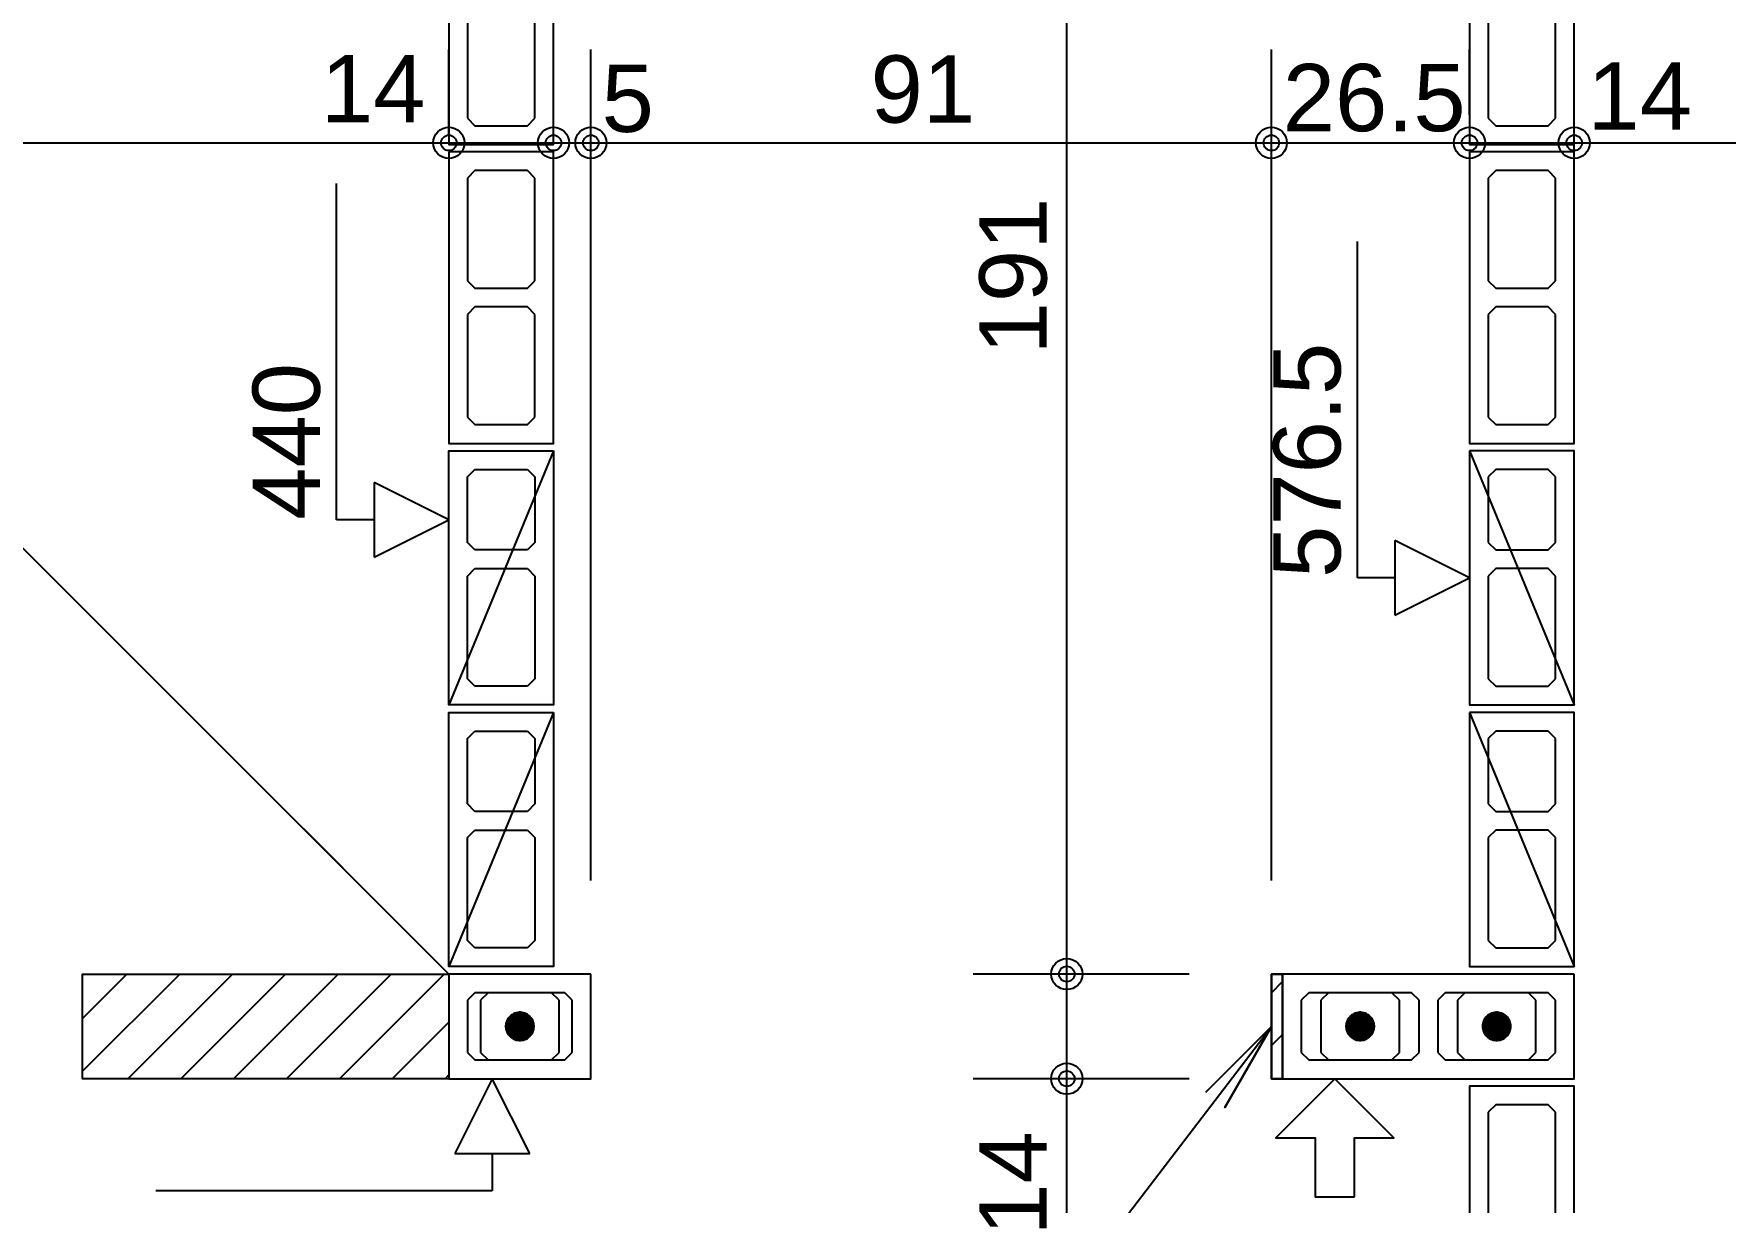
# Model space of a CAD drawing. Extents: x 0 to 119, y 0 to 84.
# Drawn here: x 31.32 to 35.844, y 55.99 to 59.116 of the extents above; entities that cross this region are included whole.
import ezdxf

# ---------------------------------------------------------------- set-up
doc = ezdxf.new("R2010")
doc.units = 0
doc.header["$MEASUREMENT"] = 0
doc.linetypes.add('ESTILO_TQS_0003', pattern=[1.5, 0.5, -0.4, 0.1, -0.5])
doc.linetypes.add('ESTILO_TQS_0005', pattern=[0.4, 0.3, -0.1])
for name, color, linetype in [('18', 6, 'CONTINUOUS'), ('20', 1, 'CONTINUOUS'), ('27', 250, 'CONTINUOUS'), ('29', 9, 'CONTINUOUS'), ('3', 7, 'CONTINUOUS'), ('35', 255, 'CONTINUOUS'), ('45', 7, 'CONTINUOUS')]:
    doc.layers.add(name, color=color, linetype=linetype)
doc.styles.add('TQS_ARIAL', font='arial.ttf')

msp = doc.modelspace()

# ---------------------------------------------------------------- linework, layer by layer
at = {"layer": '18', "color": 6, "linetype": 'Continuous'}
for p, q in [((32.13025, 57.815992), (32.13025, 58.715992)), ((34.860294, 57.66055), (34.860294, 58.56055)), ((32.43025, 57.815992), (32.23025, 57.915992)), ((32.23025, 57.915992), (32.23025, 57.715992)), ((32.23025, 57.815992), (32.13025, 57.815992)), ((32.23025, 57.715992), (32.43025, 57.815992)), ((35.160294, 57.66055), (34.960294, 57.76055)), ((34.960294, 57.76055), (34.960294, 57.56055)), ((34.960294, 57.66055), (34.860294, 57.66055)), ((34.960294, 57.56055), (35.160294, 57.66055))]:
    msp.add_line(p, q, dxfattribs=at)
at = {"layer": '20', "color": 1, "linetype": 'Continuous'}
for p, q in [((32.546539, 56.32055), (32.446539, 56.12055)), ((32.646539, 56.12055), (32.546539, 56.32055)), ((32.446539, 56.12055), (32.646539, 56.12055)), ((32.546539, 56.12055), (32.546539, 56.02055)), ((32.546539, 56.02055), (31.646539, 56.02055))]:
    msp.add_line(p, q, dxfattribs=at)
at = {"layer": '27', "color": 250, "linetype": 'ESTILO_TQS_0005'}
for points in [[(32.50025, 59.18555), (32.48025, 59.16555), (32.48025, 58.89055), (32.50025, 58.87055), (32.64025, 58.87055), (32.66025, 58.89055), (32.66025, 59.16555), (32.64025, 59.18555), (32.50025, 59.18555)], [(35.230294, 59.18555), (35.210294, 59.16555), (35.210294, 58.89055), (35.230294, 58.87055), (35.370294, 58.87055), (35.390294, 58.89055), (35.390294, 59.16555), (35.370294, 59.18555), (35.230294, 59.18555)], [(32.50025, 58.75055), (32.48025, 58.73055), (32.48025, 58.45555), (32.50025, 58.43555), (32.64025, 58.43555), (32.66025, 58.45555), (32.66025, 58.73055), (32.64025, 58.75055), (32.50025, 58.75055)], [(35.230294, 58.75055), (35.210294, 58.73055), (35.210294, 58.45555), (35.230294, 58.43555), (35.370294, 58.43555), (35.390294, 58.45555), (35.390294, 58.73055), (35.370294, 58.75055), (35.230294, 58.75055)], [(32.50025, 58.38555), (32.48025, 58.36555), (32.48025, 58.09055), (32.50025, 58.07055), (32.64025, 58.07055), (32.66025, 58.09055), (32.66025, 58.36555), (32.64025, 58.38555), (32.50025, 58.38555)], [(35.230294, 58.38555), (35.210294, 58.36555), (35.210294, 58.09055), (35.230294, 58.07055), (35.370294, 58.07055), (35.390294, 58.09055), (35.390294, 58.36555), (35.370294, 58.38555), (35.230294, 58.38555)], [(32.64025, 57.95055), (32.66025, 57.93055), (32.66025, 57.75555), (32.64025, 57.73555), (32.50025, 57.73555), (32.48025, 57.75555), (32.48025, 57.93055), (32.50025, 57.95055), (32.64025, 57.95055)], [(35.230294, 57.95055), (35.210294, 57.93055), (35.210294, 57.75555), (35.230294, 57.73555), (35.370294, 57.73555), (35.390294, 57.75555), (35.390294, 57.93055), (35.370294, 57.95055), (35.230294, 57.95055)], [(32.64025, 57.68555), (32.66025, 57.66555), (32.66025, 57.39055), (32.64025, 57.37055), (32.50025, 57.37055), (32.48025, 57.39055), (32.48025, 57.66555), (32.50025, 57.68555), (32.64025, 57.68555)], [(35.230294, 57.68555), (35.210294, 57.66555), (35.210294, 57.39055), (35.230294, 57.37055), (35.370294, 57.37055), (35.390294, 57.39055), (35.390294, 57.66555), (35.370294, 57.68555), (35.230294, 57.68555)], [(32.64025, 57.25055), (32.66025, 57.23055), (32.66025, 57.05555), (32.64025, 57.03555), (32.50025, 57.03555), (32.48025, 57.05555), (32.48025, 57.23055), (32.50025, 57.25055), (32.64025, 57.25055)], [(35.230294, 57.25055), (35.210294, 57.23055), (35.210294, 57.05555), (35.230294, 57.03555), (35.370294, 57.03555), (35.390294, 57.05555), (35.390294, 57.23055), (35.370294, 57.25055), (35.230294, 57.25055)], [(32.64025, 56.98555), (32.66025, 56.96555), (32.66025, 56.69055), (32.64025, 56.67055), (32.50025, 56.67055), (32.48025, 56.69055), (32.48025, 56.96555), (32.50025, 56.98555), (32.64025, 56.98555)], [(35.230294, 56.98555), (35.210294, 56.96555), (35.210294, 56.69055), (35.230294, 56.67055), (35.370294, 56.67055), (35.390294, 56.69055), (35.390294, 56.96555), (35.370294, 56.98555), (35.230294, 56.98555)], [(32.76025, 56.53055), (32.74025, 56.55055), (32.50025, 56.55055), (32.48025, 56.53055), (32.48025, 56.39055), (32.50025, 56.37055), (32.74025, 56.37055), (32.76025, 56.39055), (32.76025, 56.53055)], [(35.025294, 56.53055), (35.005294, 56.55055), (34.730294, 56.55055), (34.710294, 56.53055), (34.710294, 56.39055), (34.730294, 56.37055), (35.005294, 56.37055), (35.025294, 56.39055), (35.025294, 56.53055)], [(35.390294, 56.53055), (35.370294, 56.55055), (35.095294, 56.55055), (35.075294, 56.53055), (35.075294, 56.39055), (35.095294, 56.37055), (35.370294, 56.37055), (35.390294, 56.39055), (35.390294, 56.53055)], [(35.370294, 55.93555), (35.390294, 55.95555), (35.390294, 56.23055), (35.370294, 56.25055), (35.230294, 56.25055), (35.210294, 56.23055), (35.210294, 55.95555), (35.230294, 55.93555), (35.370294, 55.93555)]]:
    msp.add_lwpolyline(points, dxfattribs=at)
at = {"layer": '29', "color": 9, "linetype": 'Continuous'}
for p, q in [((32.43025, 56.60055), (28.61025, 60.42055)), ((31.450292, 56.340451), (31.710391, 56.60055)), ((31.450292, 56.481872), (31.56897, 56.60055)), ((31.571813, 56.32055), (31.851813, 56.60055)), ((31.713234, 56.32055), (31.993234, 56.60055)), ((31.854655, 56.32055), (32.134655, 56.60055)), ((31.996077, 56.32055), (32.276077, 56.60055)), ((32.137498, 56.32055), (32.417498, 56.60055)), ((34.630294, 56.550605), (34.660294, 56.580605)), ((32.278919, 56.32055), (32.43025, 56.471881)), ((34.630294, 56.409183), (34.660294, 56.439183)), ((32.420341, 56.32055), (32.43025, 56.330459))]:
    msp.add_line(p, q, dxfattribs=at)
for points in [[(32.43025, 56.32055), (31.450292, 56.32055), (31.450292, 56.60055), (32.43025, 56.60055), (32.43025, 56.32055)], [(34.630294, 56.60055), (34.660294, 56.60055), (34.660294, 56.32055), (34.630294, 56.32055), (34.630294, 56.60055)]]:
    msp.add_lwpolyline(points, dxfattribs=at)
at = {"layer": '3', "color": 7, "linetype": 'Continuous'}
for p, q in [((32.71025, 58.00055), (32.43025, 57.32055)), ((35.160294, 58.00055), (35.440294, 57.32055)), ((32.71025, 57.30055), (32.43025, 56.62055)), ((35.160294, 57.30055), (35.440294, 56.62055)), ((32.53525, 56.55055), (32.51525, 56.53055)), ((32.70525, 56.55055), (32.53525, 56.55055)), ((32.72525, 56.53055), (32.70525, 56.55055)), ((34.782794, 56.55055), (34.762794, 56.53055)), ((34.952794, 56.55055), (34.782794, 56.55055)), ((34.972794, 56.53055), (34.952794, 56.55055)), ((35.147794, 56.55055), (35.127794, 56.53055)), ((35.317794, 56.55055), (35.147794, 56.55055)), ((35.337794, 56.53055), (35.317794, 56.55055)), ((32.51525, 56.53055), (32.51525, 56.39055)), ((32.72525, 56.39055), (32.72525, 56.53055)), ((34.762794, 56.53055), (34.762794, 56.39055)), ((34.972794, 56.39055), (34.972794, 56.53055)), ((35.127794, 56.53055), (35.127794, 56.39055)), ((35.337794, 56.39055), (35.337794, 56.53055)), ((32.51525, 56.39055), (32.53525, 56.37055)), ((32.53525, 56.37055), (32.70525, 56.37055)), ((32.70525, 56.37055), (32.72525, 56.39055)), ((34.762794, 56.39055), (34.782794, 56.37055)), ((34.782794, 56.37055), (34.952794, 56.37055)), ((34.952794, 56.37055), (34.972794, 56.39055)), ((35.127794, 56.39055), (35.147794, 56.37055)), ((35.147794, 56.37055), (35.317794, 56.37055)), ((35.317794, 56.37055), (35.337794, 56.39055))]:
    msp.add_line(p, q, dxfattribs=at)
for points in [[(32.43025, 59.60055), (32.43025, 58.82055), (32.71025, 58.82055), (32.71025, 59.60055), (32.43025, 59.60055)], [(35.160294, 59.60055), (35.160294, 58.82055), (35.440294, 58.82055), (35.440294, 59.60055), (35.160294, 59.60055)], [(32.43025, 58.80055), (32.43025, 58.02055), (32.71025, 58.02055), (32.71025, 58.80055), (32.43025, 58.80055)], [(35.160294, 58.80055), (35.160294, 58.02055), (35.440294, 58.02055), (35.440294, 58.80055), (35.160294, 58.80055)], [(32.71025, 58.00055), (32.71025, 57.32055), (32.43025, 57.32055), (32.43025, 58.00055), (32.71025, 58.00055)], [(35.160294, 58.00055), (35.160294, 57.32055), (35.440294, 57.32055), (35.440294, 58.00055), (35.160294, 58.00055)], [(32.71025, 57.30055), (32.71025, 56.62055), (32.43025, 56.62055), (32.43025, 57.30055), (32.71025, 57.30055)], [(35.160294, 57.30055), (35.160294, 56.62055), (35.440294, 56.62055), (35.440294, 57.30055), (35.160294, 57.30055)], [(32.81025, 56.60055), (32.43025, 56.60055), (32.43025, 56.32055), (32.81025, 56.32055), (32.81025, 56.60055)], [(34.660294, 56.60055), (34.630294, 56.60055), (34.630294, 56.32055), (34.660294, 56.32055), (34.660294, 56.60055)], [(35.440294, 56.60055), (34.660294, 56.60055), (34.660294, 56.32055), (35.440294, 56.32055), (35.440294, 56.60055)], [(32.62085, 56.46055), (32.620847, 56.460489), (32.620838, 56.460429), (32.620822, 56.46037), (32.620801, 56.460313), (32.620775, 56.460259), (32.620742, 56.460207), (32.620705, 56.460159), (32.620663, 56.460115), (32.620617, 56.460076), (32.620567, 56.460041), (32.620514, 56.460011), (32.620458, 56.459987), (32.6204, 56.459969), (32.620341, 56.459957), (32.62028, 56.459951), (32.62022, 56.459951), (32.620159, 56.459957), (32.6201, 56.459969), (32.620042, 56.459987), (32.619986, 56.460011), (32.619933, 56.460041), (32.619883, 56.460076), (32.619837, 56.460115), (32.619795, 56.460159), (32.619758, 56.460207), (32.619725, 56.460259), (32.619699, 56.460313), (32.619678, 56.46037), (32.619662, 56.460429), (32.619653, 56.460489), (32.61965, 56.46055), (32.65805, 56.46055), (32.657856, 56.464374), (32.657276, 56.468159), (32.656316, 56.471866), (32.654987, 56.475457), (32.6533, 56.478894), (32.651275, 56.482144), (32.648931, 56.485172), (32.646293, 56.487947), (32.643388, 56.490441), (32.640245, 56.492629), (32.636897, 56.494487), (32.633378, 56.495997), (32.629725, 56.497143), (32.625974, 56.497914), (32.622165, 56.498301), (32.618335, 56.498301), (32.614526, 56.497914), (32.610775, 56.497143), (32.607122, 56.495997), (32.603603, 56.494487), (32.600255, 56.492629), (32.597112, 56.490441), (32.594207, 56.487947), (32.591569, 56.485172), (32.589225, 56.482144), (32.5872, 56.478894), (32.585513, 56.475457), (32.584184, 56.471866), (32.583224, 56.468159), (32.582644, 56.464374), (32.58245, 56.46055), (32.62085, 56.46055)], [(32.61965, 56.46055), (32.619653, 56.460611), (32.619662, 56.460671), (32.619678, 56.46073), (32.619699, 56.460787), (32.619725, 56.460841), (32.619758, 56.460893), (32.619795, 56.460941), (32.619837, 56.460985), (32.619883, 56.461024), (32.619933, 56.461059), (32.619986, 56.461089), (32.620042, 56.461113), (32.6201, 56.461131), (32.620159, 56.461143), (32.62022, 56.461149), (32.62028, 56.461149), (32.620341, 56.461143), (32.6204, 56.461131), (32.620458, 56.461113), (32.620514, 56.461089), (32.620567, 56.461059), (32.620617, 56.461024), (32.620663, 56.460985), (32.620705, 56.460941), (32.620742, 56.460893), (32.620775, 56.460841), (32.620801, 56.460787), (32.620822, 56.46073), (32.620838, 56.460671), (32.620847, 56.460611), (32.62085, 56.46055), (32.58245, 56.46055), (32.582644, 56.456726), (32.583224, 56.452941), (32.584184, 56.449234), (32.585513, 56.445643), (32.5872, 56.442206), (32.589225, 56.438956), (32.591569, 56.435928), (32.594207, 56.433153), (32.597112, 56.430659), (32.600255, 56.428471), (32.603603, 56.426613), (32.607122, 56.425103), (32.610775, 56.423957), (32.614526, 56.423186), (32.618335, 56.422799), (32.622165, 56.422799), (32.625974, 56.423186), (32.629725, 56.423957), (32.633378, 56.425103), (32.636897, 56.426613), (32.640245, 56.428471), (32.643388, 56.430659), (32.646293, 56.433153), (32.648931, 56.435928), (32.651275, 56.438956), (32.6533, 56.442206), (32.654987, 56.445643), (32.656316, 56.449234), (32.657276, 56.452941), (32.657856, 56.456726), (32.65805, 56.46055), (32.61965, 56.46055)], [(34.868394, 56.46055), (34.868391, 56.460489), (34.868382, 56.460429), (34.868367, 56.46037), (34.868346, 56.460313), (34.868319, 56.460259), (34.868287, 56.460207), (34.86825, 56.460159), (34.868208, 56.460115), (34.868162, 56.460076), (34.868112, 56.460041), (34.868059, 56.460011), (34.868003, 56.459987), (34.867945, 56.459969), (34.867885, 56.459957), (34.867825, 56.459951), (34.867764, 56.459951), (34.867703, 56.459957), (34.867644, 56.459969), (34.867586, 56.459987), (34.86753, 56.460011), (34.867477, 56.460041), (34.867427, 56.460076), (34.867381, 56.460115), (34.867339, 56.460159), (34.867302, 56.460207), (34.86727, 56.460259), (34.867243, 56.460313), (34.867222, 56.46037), (34.867207, 56.460429), (34.867197, 56.460489), (34.867194, 56.46055), (34.905594, 56.46055), (34.9054, 56.464374), (34.904821, 56.468159), (34.903861, 56.471866), (34.902531, 56.475457), (34.900845, 56.478894), (34.898819, 56.482144), (34.896475, 56.485172), (34.893837, 56.487947), (34.890932, 56.490441), (34.887789, 56.492629), (34.884441, 56.494487), (34.880922, 56.495997), (34.877269, 56.497143), (34.873518, 56.497914), (34.869709, 56.498301), (34.86588, 56.498301), (34.86207, 56.497914), (34.85832, 56.497143), (34.854666, 56.495997), (34.851147, 56.494487), (34.847799, 56.492629), (34.844657, 56.490441), (34.841751, 56.487947), (34.839113, 56.485172), (34.836769, 56.482144), (34.834744, 56.478894), (34.833058, 56.475457), (34.831728, 56.471866), (34.830768, 56.468159), (34.830188, 56.464374), (34.829994, 56.46055), (34.868394, 56.46055)], [(34.867194, 56.46055), (34.867197, 56.460611), (34.867207, 56.460671), (34.867222, 56.46073), (34.867243, 56.460787), (34.86727, 56.460841), (34.867302, 56.460893), (34.867339, 56.460941), (34.867381, 56.460985), (34.867427, 56.461024), (34.867477, 56.461059), (34.86753, 56.461089), (34.867586, 56.461113), (34.867644, 56.461131), (34.867703, 56.461143), (34.867764, 56.461149), (34.867825, 56.461149), (34.867885, 56.461143), (34.867945, 56.461131), (34.868003, 56.461113), (34.868059, 56.461089), (34.868112, 56.461059), (34.868162, 56.461024), (34.868208, 56.460985), (34.86825, 56.460941), (34.868287, 56.460893), (34.868319, 56.460841), (34.868346, 56.460787), (34.868367, 56.46073), (34.868382, 56.460671), (34.868391, 56.460611), (34.868394, 56.46055), (34.829994, 56.46055), (34.830188, 56.456726), (34.830768, 56.452941), (34.831728, 56.449234), (34.833058, 56.445643), (34.834744, 56.442206), (34.836769, 56.438956), (34.839113, 56.435928), (34.841751, 56.433153), (34.844657, 56.430659), (34.847799, 56.428471), (34.851147, 56.426613), (34.854666, 56.425103), (34.85832, 56.423957), (34.86207, 56.423186), (34.86588, 56.422799), (34.869709, 56.422799), (34.873518, 56.423186), (34.877269, 56.423957), (34.880922, 56.425103), (34.884441, 56.426613), (34.887789, 56.428471), (34.890932, 56.430659), (34.893837, 56.433153), (34.896475, 56.435928), (34.898819, 56.438956), (34.900845, 56.442206), (34.902531, 56.445643), (34.903861, 56.449234), (34.904821, 56.452941), (34.9054, 56.456726), (34.905594, 56.46055), (34.867194, 56.46055)], [(35.233394, 56.46055), (35.233391, 56.460489), (35.233382, 56.460429), (35.233367, 56.46037), (35.233346, 56.460313), (35.233319, 56.460259), (35.233287, 56.460207), (35.23325, 56.460159), (35.233208, 56.460115), (35.233162, 56.460076), (35.233112, 56.460041), (35.233059, 56.460011), (35.233003, 56.459987), (35.232945, 56.459969), (35.232885, 56.459957), (35.232825, 56.459951), (35.232764, 56.459951), (35.232703, 56.459957), (35.232644, 56.459969), (35.232586, 56.459987), (35.23253, 56.460011), (35.232477, 56.460041), (35.232427, 56.460076), (35.232381, 56.460115), (35.232339, 56.460159), (35.232302, 56.460207), (35.23227, 56.460259), (35.232243, 56.460313), (35.232222, 56.46037), (35.232207, 56.460429), (35.232197, 56.460489), (35.232194, 56.46055), (35.270594, 56.46055), (35.2704, 56.464374), (35.269821, 56.468159), (35.268861, 56.471866), (35.267531, 56.475457), (35.265845, 56.478894), (35.263819, 56.482144), (35.261475, 56.485172), (35.258837, 56.487947), (35.255932, 56.490441), (35.252789, 56.492629), (35.249441, 56.494487), (35.245922, 56.495997), (35.242269, 56.497143), (35.238518, 56.497914), (35.234709, 56.498301), (35.23088, 56.498301), (35.22707, 56.497914), (35.22332, 56.497143), (35.219666, 56.495997), (35.216147, 56.494487), (35.212799, 56.492629), (35.209657, 56.490441), (35.206751, 56.487947), (35.204113, 56.485172), (35.201769, 56.482144), (35.199744, 56.478894), (35.198058, 56.475457), (35.196728, 56.471866), (35.195768, 56.468159), (35.195188, 56.464374), (35.194994, 56.46055), (35.233394, 56.46055)], [(35.232194, 56.46055), (35.232197, 56.460611), (35.232207, 56.460671), (35.232222, 56.46073), (35.232243, 56.460787), (35.23227, 56.460841), (35.232302, 56.460893), (35.232339, 56.460941), (35.232381, 56.460985), (35.232427, 56.461024), (35.232477, 56.461059), (35.23253, 56.461089), (35.232586, 56.461113), (35.232644, 56.461131), (35.232703, 56.461143), (35.232764, 56.461149), (35.232825, 56.461149), (35.232885, 56.461143), (35.232945, 56.461131), (35.233003, 56.461113), (35.233059, 56.461089), (35.233112, 56.461059), (35.233162, 56.461024), (35.233208, 56.460985), (35.23325, 56.460941), (35.233287, 56.460893), (35.233319, 56.460841), (35.233346, 56.460787), (35.233367, 56.46073), (35.233382, 56.460671), (35.233391, 56.460611), (35.233394, 56.46055), (35.194994, 56.46055), (35.195188, 56.456726), (35.195768, 56.452941), (35.196728, 56.449234), (35.198058, 56.445643), (35.199744, 56.442206), (35.201769, 56.438956), (35.204113, 56.435928), (35.206751, 56.433153), (35.209657, 56.430659), (35.212799, 56.428471), (35.216147, 56.426613), (35.219666, 56.425103), (35.22332, 56.423957), (35.22707, 56.423186), (35.23088, 56.422799), (35.234709, 56.422799), (35.238518, 56.423186), (35.242269, 56.423957), (35.245922, 56.425103), (35.249441, 56.426613), (35.252789, 56.428471), (35.255932, 56.430659), (35.258837, 56.433153), (35.261475, 56.435928), (35.263819, 56.438956), (35.265845, 56.442206), (35.267531, 56.445643), (35.268861, 56.449234), (35.269821, 56.452941), (35.2704, 56.456726), (35.270594, 56.46055), (35.232194, 56.46055)], [(34.852494, 56.004603), (34.852494, 56.162576), (34.957811, 56.162576), (34.799837, 56.32055), (34.641863, 56.162576), (34.747179, 56.162576), (34.747179, 56.004603), (34.852494, 56.004603)], [(35.440294, 55.52055), (35.440294, 56.30055), (35.160294, 56.30055), (35.160294, 55.52055), (35.440294, 55.52055)]]:
    msp.add_lwpolyline(points, dxfattribs=at)
for centre in [(32.62025, 56.46055), (34.867794, 56.46055), (35.232794, 56.46055)]:
    msp.add_circle(centre, 0.0372, dxfattribs=at)
for points in [[(32.62085, 56.46055), (32.582644, 56.464374), (32.58245, 56.46055)], [(32.61965, 56.46055), (32.58245, 56.46055), (32.582644, 56.456726)], [(32.62085, 56.46055), (32.583224, 56.468159), (32.582644, 56.464374)], [(32.61965, 56.46055), (32.582644, 56.456726), (32.583224, 56.452941)], [(32.62085, 56.46055), (32.584184, 56.471866), (32.583224, 56.468159)], [(32.61965, 56.46055), (32.583224, 56.452941), (32.584184, 56.449234)], [(32.62085, 56.46055), (32.585513, 56.475457), (32.584184, 56.471866)], [(32.61965, 56.46055), (32.584184, 56.449234), (32.585513, 56.445643)], [(32.62085, 56.46055), (32.5872, 56.478894), (32.585513, 56.475457)], [(32.61965, 56.46055), (32.585513, 56.445643), (32.5872, 56.442206)], [(32.62085, 56.46055), (32.589225, 56.482144), (32.5872, 56.478894)], [(32.61965, 56.46055), (32.5872, 56.442206), (32.589225, 56.438956)], [(32.62085, 56.46055), (32.591569, 56.485172), (32.589225, 56.482144)], [(32.61965, 56.46055), (32.589225, 56.438956), (32.591569, 56.435928)], [(32.62085, 56.46055), (32.594207, 56.487947), (32.591569, 56.485172)], [(32.61965, 56.46055), (32.591569, 56.435928), (32.594207, 56.433153)], [(32.62085, 56.46055), (32.597112, 56.490441), (32.594207, 56.487947)], [(32.61965, 56.46055), (32.594207, 56.433153), (32.597112, 56.430659)], [(32.62085, 56.46055), (32.600255, 56.492629), (32.597112, 56.490441)], [(32.61965, 56.46055), (32.597112, 56.430659), (32.600255, 56.428471)], [(32.62085, 56.46055), (32.603603, 56.494487), (32.600255, 56.492629)], [(32.61965, 56.46055), (32.600255, 56.428471), (32.603603, 56.426613)], [(32.62085, 56.46055), (32.607122, 56.495997), (32.603603, 56.494487)], [(32.61965, 56.46055), (32.603603, 56.426613), (32.607122, 56.425103)], [(32.62085, 56.46055), (32.610775, 56.497143), (32.607122, 56.495997)], [(32.61965, 56.46055), (32.607122, 56.425103), (32.610775, 56.423957)], [(32.62085, 56.46055), (32.614526, 56.497914), (32.610775, 56.497143)], [(32.61965, 56.46055), (32.610775, 56.423957), (32.614526, 56.423186)], [(32.62085, 56.46055), (32.618335, 56.498301), (32.614526, 56.497914)], [(32.61965, 56.46055), (32.614526, 56.423186), (32.618335, 56.422799)], [(32.62085, 56.46055), (32.622165, 56.498301), (32.618335, 56.498301)], [(32.61965, 56.46055), (32.618335, 56.422799), (32.622165, 56.422799)], [(32.619883, 56.461024), (32.619678, 56.46073), (32.61965, 56.46055)], [(32.619883, 56.461024), (32.61965, 56.46055), (32.61965, 56.46055)], [(32.619883, 56.461024), (32.61965, 56.46055), (32.61965, 56.46055)], [(32.619883, 56.461024), (32.61965, 56.46055), (32.61965, 56.46055)], [(32.619883, 56.461024), (32.61965, 56.46055), (32.61965, 56.46055)], [(32.619883, 56.461024), (32.61965, 56.46055), (32.61965, 56.46055)], [(32.619883, 56.461024), (32.61965, 56.46055), (32.61965, 56.46055)], [(32.619883, 56.461024), (32.61965, 56.46055), (32.61965, 56.46055)], [(32.619883, 56.461024), (32.61965, 56.46055), (32.61965, 56.46055)], [(32.619883, 56.461024), (32.61965, 56.46055), (32.61965, 56.46055)], [(32.619883, 56.461024), (32.61965, 56.46055), (32.61965, 56.46055)], [(32.619883, 56.461024), (32.61965, 56.46055), (32.61965, 56.46055)], [(32.619883, 56.461024), (32.61965, 56.46055), (32.61965, 56.46055)], [(32.619883, 56.461024), (32.61965, 56.46055), (32.61965, 56.46055)], [(32.619883, 56.461024), (32.61965, 56.46055), (32.61965, 56.46055)], [(32.619883, 56.461024), (32.61965, 56.46055), (32.61965, 56.46055)], [(32.619883, 56.461024), (32.61965, 56.46055), (32.61965, 56.46055)], [(32.619883, 56.461024), (32.61965, 56.46055), (32.61965, 56.46055)], [(32.619883, 56.461024), (32.61965, 56.46055), (32.61965, 56.46055)], [(32.619883, 56.461024), (32.61965, 56.46055), (32.61965, 56.46055)], [(32.619883, 56.461024), (32.61965, 56.46055), (32.61965, 56.46055)], [(32.619883, 56.461024), (32.61965, 56.46055), (32.61965, 56.46055)], [(32.619883, 56.461024), (32.61965, 56.46055), (32.61965, 56.46055)], [(32.61965, 56.46055), (32.622165, 56.422799), (32.65805, 56.46055)], [(32.619883, 56.461024), (32.619725, 56.460841), (32.619678, 56.46073)], [(32.619883, 56.461024), (32.619758, 56.460893), (32.619725, 56.460841)], [(32.619883, 56.461024), (32.619795, 56.460941), (32.619758, 56.460893)], [(32.619883, 56.461024), (32.619837, 56.460985), (32.619795, 56.460941)], [(32.619883, 56.461024), (32.619883, 56.461024), (32.619837, 56.460985)], [(32.619883, 56.461024), (32.619837, 56.460985), (32.619837, 56.460985)], [(32.619883, 56.461024), (32.619883, 56.461024), (32.619883, 56.461024)], [(32.62085, 56.46055), (32.620617, 56.460076), (32.620617, 56.460076)], [(32.62085, 56.46055), (32.620617, 56.460076), (32.620617, 56.460076)], [(32.62085, 56.46055), (32.620617, 56.460076), (32.620663, 56.460115)], [(32.62085, 56.46055), (32.620663, 56.460115), (32.620663, 56.460115)], [(32.62085, 56.46055), (32.620663, 56.460115), (32.620705, 56.460159)], [(32.62085, 56.46055), (32.620705, 56.460159), (32.620742, 56.460207)], [(32.62085, 56.46055), (32.620742, 56.460207), (32.620775, 56.460259)], [(32.62085, 56.46055), (32.620775, 56.460259), (32.620822, 56.46037)], [(32.62085, 56.46055), (32.620822, 56.46037), (32.62085, 56.46055)], [(32.65805, 56.46055), (32.622165, 56.498301), (32.62085, 56.46055)], [(32.62085, 56.46055), (32.62085, 56.46055), (32.62085, 56.46055)], [(32.62085, 56.46055), (32.62085, 56.46055), (32.62085, 56.46055)], [(32.62085, 56.46055), (32.62085, 56.46055), (32.62085, 56.46055)], [(32.62085, 56.46055), (32.62085, 56.46055), (32.62085, 56.46055)], [(32.62085, 56.46055), (32.62085, 56.46055), (32.62085, 56.46055)], [(32.62085, 56.46055), (32.62085, 56.46055), (32.62085, 56.46055)], [(32.62085, 56.46055), (32.62085, 56.46055), (32.62085, 56.46055)], [(32.62085, 56.46055), (32.62085, 56.46055), (32.62085, 56.46055)], [(32.62085, 56.46055), (32.62085, 56.46055), (32.62085, 56.46055)], [(32.62085, 56.46055), (32.62085, 56.46055), (32.62085, 56.46055)], [(32.62085, 56.46055), (32.62085, 56.46055), (32.62085, 56.46055)], [(32.62085, 56.46055), (32.62085, 56.46055), (32.62085, 56.46055)], [(32.62085, 56.46055), (32.62085, 56.46055), (32.62085, 56.46055)], [(32.62085, 56.46055), (32.62085, 56.46055), (32.62085, 56.46055)], [(32.62085, 56.46055), (32.62085, 56.46055), (32.62085, 56.46055)], [(32.62085, 56.46055), (32.62085, 56.46055), (32.62085, 56.46055)], [(32.62085, 56.46055), (32.62085, 56.46055), (32.62085, 56.46055)], [(32.62085, 56.46055), (32.62085, 56.46055), (32.62085, 56.46055)], [(32.62085, 56.46055), (32.62085, 56.46055), (32.62085, 56.46055)], [(32.62085, 56.46055), (32.62085, 56.46055), (32.62085, 56.46055)], [(32.62085, 56.46055), (32.62085, 56.46055), (32.62085, 56.46055)], [(32.65805, 56.46055), (32.625974, 56.497914), (32.622165, 56.498301)], [(32.65805, 56.46055), (32.622165, 56.422799), (32.625974, 56.423186)], [(32.65805, 56.46055), (32.629725, 56.497143), (32.625974, 56.497914)], [(32.65805, 56.46055), (32.625974, 56.423186), (32.629725, 56.423957)], [(32.65805, 56.46055), (32.633378, 56.495997), (32.629725, 56.497143)], [(32.65805, 56.46055), (32.629725, 56.423957), (32.633378, 56.425103)], [(32.65805, 56.46055), (32.636897, 56.494487), (32.633378, 56.495997)], [(32.65805, 56.46055), (32.633378, 56.425103), (32.636897, 56.426613)], [(32.65805, 56.46055), (32.640245, 56.492629), (32.636897, 56.494487)], [(32.65805, 56.46055), (32.636897, 56.426613), (32.640245, 56.428471)], [(32.65805, 56.46055), (32.643388, 56.490441), (32.640245, 56.492629)], [(32.65805, 56.46055), (32.640245, 56.428471), (32.643388, 56.430659)], [(32.65805, 56.46055), (32.646293, 56.487947), (32.643388, 56.490441)], [(32.65805, 56.46055), (32.643388, 56.430659), (32.646293, 56.433153)], [(32.65805, 56.46055), (32.648931, 56.485172), (32.646293, 56.487947)], [(32.65805, 56.46055), (32.646293, 56.433153), (32.648931, 56.435928)], [(32.65805, 56.46055), (32.651275, 56.482144), (32.648931, 56.485172)], [(32.65805, 56.46055), (32.648931, 56.435928), (32.651275, 56.438956)], [(32.65805, 56.46055), (32.6533, 56.478894), (32.651275, 56.482144)], [(32.65805, 56.46055), (32.651275, 56.438956), (32.6533, 56.442206)], [(32.65805, 56.46055), (32.654987, 56.475457), (32.6533, 56.478894)], [(32.65805, 56.46055), (32.6533, 56.442206), (32.654987, 56.445643)], [(32.65805, 56.46055), (32.656316, 56.471866), (32.654987, 56.475457)], [(32.65805, 56.46055), (32.654987, 56.445643), (32.656316, 56.449234)], [(32.65805, 56.46055), (32.657276, 56.468159), (32.656316, 56.471866)], [(32.65805, 56.46055), (32.656316, 56.449234), (32.657276, 56.452941)], [(32.65805, 56.46055), (32.657856, 56.464374), (32.657276, 56.468159)], [(32.65805, 56.46055), (32.657276, 56.452941), (32.657856, 56.456726)], [(34.868394, 56.46055), (34.830188, 56.464374), (34.829994, 56.46055)], [(34.867194, 56.46055), (34.829994, 56.46055), (34.830188, 56.456726)], [(34.868394, 56.46055), (34.830768, 56.468159), (34.830188, 56.464374)], [(34.867194, 56.46055), (34.830188, 56.456726), (34.830768, 56.452941)], [(34.868394, 56.46055), (34.831728, 56.471866), (34.830768, 56.468159)], [(34.867194, 56.46055), (34.830768, 56.452941), (34.831728, 56.449234)], [(34.868394, 56.46055), (34.833058, 56.475457), (34.831728, 56.471866)], [(34.867194, 56.46055), (34.831728, 56.449234), (34.833058, 56.445643)], [(34.868394, 56.46055), (34.834744, 56.478894), (34.833058, 56.475457)], [(34.867194, 56.46055), (34.833058, 56.445643), (34.834744, 56.442206)], [(34.868394, 56.46055), (34.836769, 56.482144), (34.834744, 56.478894)], [(34.867194, 56.46055), (34.834744, 56.442206), (34.836769, 56.438956)], [(34.868394, 56.46055), (34.839113, 56.485172), (34.836769, 56.482144)], [(34.867194, 56.46055), (34.836769, 56.438956), (34.839113, 56.435928)], [(34.868394, 56.46055), (34.841751, 56.487947), (34.839113, 56.485172)], [(34.867194, 56.46055), (34.839113, 56.435928), (34.841751, 56.433153)], [(34.868394, 56.46055), (34.844657, 56.490441), (34.841751, 56.487947)], [(34.867194, 56.46055), (34.841751, 56.433153), (34.844657, 56.430659)], [(34.868394, 56.46055), (34.847799, 56.492629), (34.844657, 56.490441)], [(34.867194, 56.46055), (34.844657, 56.430659), (34.847799, 56.428471)], [(34.868394, 56.46055), (34.851147, 56.494487), (34.847799, 56.492629)], [(34.867194, 56.46055), (34.847799, 56.428471), (34.851147, 56.426613)], [(34.868394, 56.46055), (34.854666, 56.495997), (34.851147, 56.494487)], [(34.867194, 56.46055), (34.851147, 56.426613), (34.854666, 56.425103)], [(34.868394, 56.46055), (34.85832, 56.497143), (34.854666, 56.495997)], [(34.867194, 56.46055), (34.854666, 56.425103), (34.85832, 56.423957)], [(34.868394, 56.46055), (34.86207, 56.497914), (34.85832, 56.497143)], [(34.867194, 56.46055), (34.85832, 56.423957), (34.86207, 56.423186)], [(34.868394, 56.46055), (34.86588, 56.498301), (34.86207, 56.497914)], [(34.867194, 56.46055), (34.86207, 56.423186), (34.86588, 56.422799)], [(34.868394, 56.46055), (34.869709, 56.498301), (34.86588, 56.498301)], [(34.867194, 56.46055), (34.86588, 56.422799), (34.869709, 56.422799)], [(34.867427, 56.461024), (34.867222, 56.46073), (34.867194, 56.46055)], [(34.867427, 56.461024), (34.867194, 56.46055), (34.867194, 56.46055)], [(34.867427, 56.461024), (34.867194, 56.46055), (34.867194, 56.46055)], [(34.867427, 56.461024), (34.867194, 56.46055), (34.867194, 56.46055)], [(34.867427, 56.461024), (34.867194, 56.46055), (34.867194, 56.46055)], [(34.867427, 56.461024), (34.867194, 56.46055), (34.867194, 56.46055)], [(34.867427, 56.461024), (34.867194, 56.46055), (34.867194, 56.46055)], [(34.867427, 56.461024), (34.867194, 56.46055), (34.867194, 56.46055)], [(34.867427, 56.461024), (34.867194, 56.46055), (34.867194, 56.46055)], [(34.867427, 56.461024), (34.867194, 56.46055), (34.867194, 56.46055)], [(34.867427, 56.461024), (34.867194, 56.46055), (34.867194, 56.46055)], [(34.867427, 56.461024), (34.867194, 56.46055), (34.867194, 56.46055)], [(34.867427, 56.461024), (34.867194, 56.46055), (34.867194, 56.46055)], [(34.867427, 56.461024), (34.867194, 56.46055), (34.867194, 56.46055)], [(34.867427, 56.461024), (34.867194, 56.46055), (34.867194, 56.46055)], [(34.867427, 56.461024), (34.867194, 56.46055), (34.867194, 56.46055)], [(34.867427, 56.461024), (34.867194, 56.46055), (34.867194, 56.46055)], [(34.867427, 56.461024), (34.867194, 56.46055), (34.867194, 56.46055)], [(34.867427, 56.461024), (34.867194, 56.46055), (34.867194, 56.46055)], [(34.867427, 56.461024), (34.867194, 56.46055), (34.867194, 56.46055)], [(34.867427, 56.461024), (34.867194, 56.46055), (34.867194, 56.46055)], [(34.867427, 56.461024), (34.867194, 56.46055), (34.867194, 56.46055)], [(34.867427, 56.461024), (34.867194, 56.46055), (34.867194, 56.46055)], [(34.867194, 56.46055), (34.869709, 56.422799), (34.905594, 56.46055)], [(34.867427, 56.461024), (34.86727, 56.460841), (34.867222, 56.46073)], [(34.867427, 56.461024), (34.867302, 56.460893), (34.86727, 56.460841)], [(34.867427, 56.461024), (34.867339, 56.460941), (34.867302, 56.460893)], [(34.867427, 56.461024), (34.867381, 56.460985), (34.867339, 56.460941)], [(34.867427, 56.461024), (34.867427, 56.461024), (34.867381, 56.460985)], [(34.867427, 56.461024), (34.867381, 56.460985), (34.867381, 56.460985)], [(34.867427, 56.461024), (34.867427, 56.461024), (34.867427, 56.461024)], [(34.868394, 56.46055), (34.868162, 56.460076), (34.868162, 56.460076)], [(34.868394, 56.46055), (34.868162, 56.460076), (34.868162, 56.460076)], [(34.868394, 56.46055), (34.868162, 56.460076), (34.868208, 56.460115)], [(34.868394, 56.46055), (34.868208, 56.460115), (34.868208, 56.460115)], [(34.868394, 56.46055), (34.868208, 56.460115), (34.86825, 56.460159)], [(34.868394, 56.46055), (34.86825, 56.460159), (34.868287, 56.460207)], [(34.868394, 56.46055), (34.868287, 56.460207), (34.868319, 56.460259)], [(34.868394, 56.46055), (34.868319, 56.460259), (34.868367, 56.46037)], [(34.868394, 56.46055), (34.868367, 56.46037), (34.868394, 56.46055)], [(34.905594, 56.46055), (34.869709, 56.498301), (34.868394, 56.46055)], [(34.868394, 56.46055), (34.868394, 56.46055), (34.868394, 56.46055)], [(34.868394, 56.46055), (34.868394, 56.46055), (34.868394, 56.46055)], [(34.868394, 56.46055), (34.868394, 56.46055), (34.868394, 56.46055)], [(34.868394, 56.46055), (34.868394, 56.46055), (34.868394, 56.46055)], [(34.868394, 56.46055), (34.868394, 56.46055), (34.868394, 56.46055)], [(34.868394, 56.46055), (34.868394, 56.46055), (34.868394, 56.46055)], [(34.868394, 56.46055), (34.868394, 56.46055), (34.868394, 56.46055)], [(34.868394, 56.46055), (34.868394, 56.46055), (34.868394, 56.46055)], [(34.868394, 56.46055), (34.868394, 56.46055), (34.868394, 56.46055)], [(34.868394, 56.46055), (34.868394, 56.46055), (34.868394, 56.46055)], [(34.868394, 56.46055), (34.868394, 56.46055), (34.868394, 56.46055)], [(34.868394, 56.46055), (34.868394, 56.46055), (34.868394, 56.46055)], [(34.868394, 56.46055), (34.868394, 56.46055), (34.868394, 56.46055)], [(34.868394, 56.46055), (34.868394, 56.46055), (34.868394, 56.46055)], [(34.868394, 56.46055), (34.868394, 56.46055), (34.868394, 56.46055)], [(34.868394, 56.46055), (34.868394, 56.46055), (34.868394, 56.46055)], [(34.868394, 56.46055), (34.868394, 56.46055), (34.868394, 56.46055)], [(34.868394, 56.46055), (34.868394, 56.46055), (34.868394, 56.46055)], [(34.868394, 56.46055), (34.868394, 56.46055), (34.868394, 56.46055)], [(34.868394, 56.46055), (34.868394, 56.46055), (34.868394, 56.46055)], [(34.868394, 56.46055), (34.868394, 56.46055), (34.868394, 56.46055)], [(34.905594, 56.46055), (34.873518, 56.497914), (34.869709, 56.498301)], [(34.905594, 56.46055), (34.869709, 56.422799), (34.873518, 56.423186)], [(34.905594, 56.46055), (34.877269, 56.497143), (34.873518, 56.497914)], [(34.905594, 56.46055), (34.873518, 56.423186), (34.877269, 56.423957)], [(34.905594, 56.46055), (34.880922, 56.495997), (34.877269, 56.497143)], [(34.905594, 56.46055), (34.877269, 56.423957), (34.880922, 56.425103)], [(34.905594, 56.46055), (34.884441, 56.494487), (34.880922, 56.495997)], [(34.905594, 56.46055), (34.880922, 56.425103), (34.884441, 56.426613)], [(34.905594, 56.46055), (34.887789, 56.492629), (34.884441, 56.494487)], [(34.905594, 56.46055), (34.884441, 56.426613), (34.887789, 56.428471)], [(34.905594, 56.46055), (34.890932, 56.490441), (34.887789, 56.492629)], [(34.905594, 56.46055), (34.887789, 56.428471), (34.890932, 56.430659)], [(34.905594, 56.46055), (34.893837, 56.487947), (34.890932, 56.490441)], [(34.905594, 56.46055), (34.890932, 56.430659), (34.893837, 56.433153)], [(34.905594, 56.46055), (34.896475, 56.485172), (34.893837, 56.487947)], [(34.905594, 56.46055), (34.893837, 56.433153), (34.896475, 56.435928)], [(34.905594, 56.46055), (34.898819, 56.482144), (34.896475, 56.485172)], [(34.905594, 56.46055), (34.896475, 56.435928), (34.898819, 56.438956)], [(34.905594, 56.46055), (34.900845, 56.478894), (34.898819, 56.482144)], [(34.905594, 56.46055), (34.898819, 56.438956), (34.900845, 56.442206)], [(34.905594, 56.46055), (34.902531, 56.475457), (34.900845, 56.478894)], [(34.905594, 56.46055), (34.900845, 56.442206), (34.902531, 56.445643)], [(34.905594, 56.46055), (34.903861, 56.471866), (34.902531, 56.475457)], [(34.905594, 56.46055), (34.902531, 56.445643), (34.903861, 56.449234)], [(34.905594, 56.46055), (34.904821, 56.468159), (34.903861, 56.471866)], [(34.905594, 56.46055), (34.903861, 56.449234), (34.904821, 56.452941)], [(34.905594, 56.46055), (34.9054, 56.464374), (34.904821, 56.468159)], [(34.905594, 56.46055), (34.904821, 56.452941), (34.9054, 56.456726)], [(35.233394, 56.46055), (35.195188, 56.464374), (35.194994, 56.46055)], [(35.232194, 56.46055), (35.194994, 56.46055), (35.195188, 56.456726)], [(35.233394, 56.46055), (35.195768, 56.468159), (35.195188, 56.464374)], [(35.232194, 56.46055), (35.195188, 56.456726), (35.195768, 56.452941)], [(35.233394, 56.46055), (35.196728, 56.471866), (35.195768, 56.468159)], [(35.232194, 56.46055), (35.195768, 56.452941), (35.196728, 56.449234)], [(35.233394, 56.46055), (35.198058, 56.475457), (35.196728, 56.471866)], [(35.232194, 56.46055), (35.196728, 56.449234), (35.198058, 56.445643)], [(35.233394, 56.46055), (35.199744, 56.478894), (35.198058, 56.475457)], [(35.232194, 56.46055), (35.198058, 56.445643), (35.199744, 56.442206)], [(35.233394, 56.46055), (35.201769, 56.482144), (35.199744, 56.478894)], [(35.232194, 56.46055), (35.199744, 56.442206), (35.201769, 56.438956)], [(35.233394, 56.46055), (35.204113, 56.485172), (35.201769, 56.482144)], [(35.232194, 56.46055), (35.201769, 56.438956), (35.204113, 56.435928)], [(35.233394, 56.46055), (35.206751, 56.487947), (35.204113, 56.485172)], [(35.232194, 56.46055), (35.204113, 56.435928), (35.206751, 56.433153)], [(35.233394, 56.46055), (35.209657, 56.490441), (35.206751, 56.487947)], [(35.232194, 56.46055), (35.206751, 56.433153), (35.209657, 56.430659)], [(35.233394, 56.46055), (35.212799, 56.492629), (35.209657, 56.490441)], [(35.232194, 56.46055), (35.209657, 56.430659), (35.212799, 56.428471)], [(35.233394, 56.46055), (35.216147, 56.494487), (35.212799, 56.492629)], [(35.232194, 56.46055), (35.212799, 56.428471), (35.216147, 56.426613)], [(35.233394, 56.46055), (35.219666, 56.495997), (35.216147, 56.494487)], [(35.232194, 56.46055), (35.216147, 56.426613), (35.219666, 56.425103)], [(35.233394, 56.46055), (35.22332, 56.497143), (35.219666, 56.495997)], [(35.232194, 56.46055), (35.219666, 56.425103), (35.22332, 56.423957)], [(35.233394, 56.46055), (35.22707, 56.497914), (35.22332, 56.497143)], [(35.232194, 56.46055), (35.22332, 56.423957), (35.22707, 56.423186)], [(35.233394, 56.46055), (35.23088, 56.498301), (35.22707, 56.497914)], [(35.232194, 56.46055), (35.22707, 56.423186), (35.23088, 56.422799)], [(35.233394, 56.46055), (35.234709, 56.498301), (35.23088, 56.498301)], [(35.232194, 56.46055), (35.23088, 56.422799), (35.234709, 56.422799)], [(35.232427, 56.461024), (35.232222, 56.46073), (35.232194, 56.46055)], [(35.232427, 56.461024), (35.232194, 56.46055), (35.232194, 56.46055)], [(35.232427, 56.461024), (35.232194, 56.46055), (35.232194, 56.46055)], [(35.232427, 56.461024), (35.232194, 56.46055), (35.232194, 56.46055)], [(35.232427, 56.461024), (35.232194, 56.46055), (35.232194, 56.46055)], [(35.232427, 56.461024), (35.232194, 56.46055), (35.232194, 56.46055)], [(35.232427, 56.461024), (35.232194, 56.46055), (35.232194, 56.46055)], [(35.232427, 56.461024), (35.232194, 56.46055), (35.232194, 56.46055)], [(35.232427, 56.461024), (35.232194, 56.46055), (35.232194, 56.46055)], [(35.232427, 56.461024), (35.232194, 56.46055), (35.232194, 56.46055)], [(35.232427, 56.461024), (35.232194, 56.46055), (35.232194, 56.46055)], [(35.232427, 56.461024), (35.232194, 56.46055), (35.232194, 56.46055)], [(35.232427, 56.461024), (35.232194, 56.46055), (35.232194, 56.46055)], [(35.232427, 56.461024), (35.232194, 56.46055), (35.232194, 56.46055)], [(35.232427, 56.461024), (35.232194, 56.46055), (35.232194, 56.46055)], [(35.232427, 56.461024), (35.232194, 56.46055), (35.232194, 56.46055)], [(35.232427, 56.461024), (35.232194, 56.46055), (35.232194, 56.46055)], [(35.232427, 56.461024), (35.232194, 56.46055), (35.232194, 56.46055)], [(35.232427, 56.461024), (35.232194, 56.46055), (35.232194, 56.46055)], [(35.232427, 56.461024), (35.232194, 56.46055), (35.232194, 56.46055)], [(35.232427, 56.461024), (35.232194, 56.46055), (35.232194, 56.46055)], [(35.232427, 56.461024), (35.232194, 56.46055), (35.232194, 56.46055)], [(35.232427, 56.461024), (35.232194, 56.46055), (35.232194, 56.46055)], [(35.232194, 56.46055), (35.234709, 56.422799), (35.270594, 56.46055)], [(35.232427, 56.461024), (35.23227, 56.460841), (35.232222, 56.46073)], [(35.232427, 56.461024), (35.232302, 56.460893), (35.23227, 56.460841)], [(35.232427, 56.461024), (35.232339, 56.460941), (35.232302, 56.460893)], [(35.232427, 56.461024), (35.232381, 56.460985), (35.232339, 56.460941)], [(35.232427, 56.461024), (35.232427, 56.461024), (35.232381, 56.460985)], [(35.232427, 56.461024), (35.232381, 56.460985), (35.232381, 56.460985)], [(35.232427, 56.461024), (35.232427, 56.461024), (35.232427, 56.461024)], [(35.233394, 56.46055), (35.233162, 56.460076), (35.233162, 56.460076)], [(35.233394, 56.46055), (35.233162, 56.460076), (35.233162, 56.460076)], [(35.233394, 56.46055), (35.233162, 56.460076), (35.233208, 56.460115)], [(35.233394, 56.46055), (35.233208, 56.460115), (35.233208, 56.460115)], [(35.233394, 56.46055), (35.233208, 56.460115), (35.23325, 56.460159)], [(35.233394, 56.46055), (35.23325, 56.460159), (35.233287, 56.460207)], [(35.233394, 56.46055), (35.233287, 56.460207), (35.233319, 56.460259)], [(35.233394, 56.46055), (35.233319, 56.460259), (35.233367, 56.46037)], [(35.233394, 56.46055), (35.233367, 56.46037), (35.233394, 56.46055)], [(35.270594, 56.46055), (35.234709, 56.498301), (35.233394, 56.46055)], [(35.233394, 56.46055), (35.233394, 56.46055), (35.233394, 56.46055)], [(35.233394, 56.46055), (35.233394, 56.46055), (35.233394, 56.46055)], [(35.233394, 56.46055), (35.233394, 56.46055), (35.233394, 56.46055)], [(35.233394, 56.46055), (35.233394, 56.46055), (35.233394, 56.46055)], [(35.233394, 56.46055), (35.233394, 56.46055), (35.233394, 56.46055)], [(35.233394, 56.46055), (35.233394, 56.46055), (35.233394, 56.46055)], [(35.233394, 56.46055), (35.233394, 56.46055), (35.233394, 56.46055)], [(35.233394, 56.46055), (35.233394, 56.46055), (35.233394, 56.46055)], [(35.233394, 56.46055), (35.233394, 56.46055), (35.233394, 56.46055)], [(35.233394, 56.46055), (35.233394, 56.46055), (35.233394, 56.46055)], [(35.233394, 56.46055), (35.233394, 56.46055), (35.233394, 56.46055)], [(35.233394, 56.46055), (35.233394, 56.46055), (35.233394, 56.46055)], [(35.233394, 56.46055), (35.233394, 56.46055), (35.233394, 56.46055)], [(35.233394, 56.46055), (35.233394, 56.46055), (35.233394, 56.46055)], [(35.233394, 56.46055), (35.233394, 56.46055), (35.233394, 56.46055)], [(35.233394, 56.46055), (35.233394, 56.46055), (35.233394, 56.46055)], [(35.233394, 56.46055), (35.233394, 56.46055), (35.233394, 56.46055)], [(35.233394, 56.46055), (35.233394, 56.46055), (35.233394, 56.46055)], [(35.233394, 56.46055), (35.233394, 56.46055), (35.233394, 56.46055)], [(35.233394, 56.46055), (35.233394, 56.46055), (35.233394, 56.46055)], [(35.233394, 56.46055), (35.233394, 56.46055), (35.233394, 56.46055)], [(35.270594, 56.46055), (35.238518, 56.497914), (35.234709, 56.498301)], [(35.270594, 56.46055), (35.234709, 56.422799), (35.238518, 56.423186)], [(35.270594, 56.46055), (35.242269, 56.497143), (35.238518, 56.497914)], [(35.270594, 56.46055), (35.238518, 56.423186), (35.242269, 56.423957)], [(35.270594, 56.46055), (35.245922, 56.495997), (35.242269, 56.497143)], [(35.270594, 56.46055), (35.242269, 56.423957), (35.245922, 56.425103)], [(35.270594, 56.46055), (35.249441, 56.494487), (35.245922, 56.495997)], [(35.270594, 56.46055), (35.245922, 56.425103), (35.249441, 56.426613)], [(35.270594, 56.46055), (35.252789, 56.492629), (35.249441, 56.494487)], [(35.270594, 56.46055), (35.249441, 56.426613), (35.252789, 56.428471)], [(35.270594, 56.46055), (35.255932, 56.490441), (35.252789, 56.492629)], [(35.270594, 56.46055), (35.252789, 56.428471), (35.255932, 56.430659)], [(35.270594, 56.46055), (35.258837, 56.487947), (35.255932, 56.490441)], [(35.270594, 56.46055), (35.255932, 56.430659), (35.258837, 56.433153)], [(35.270594, 56.46055), (35.261475, 56.485172), (35.258837, 56.487947)], [(35.270594, 56.46055), (35.258837, 56.433153), (35.261475, 56.435928)], [(35.270594, 56.46055), (35.263819, 56.482144), (35.261475, 56.485172)], [(35.270594, 56.46055), (35.261475, 56.435928), (35.263819, 56.438956)], [(35.270594, 56.46055), (35.265845, 56.478894), (35.263819, 56.482144)], [(35.270594, 56.46055), (35.263819, 56.438956), (35.265845, 56.442206)], [(35.270594, 56.46055), (35.267531, 56.475457), (35.265845, 56.478894)], [(35.270594, 56.46055), (35.265845, 56.442206), (35.267531, 56.445643)], [(35.270594, 56.46055), (35.268861, 56.471866), (35.267531, 56.475457)], [(35.270594, 56.46055), (35.267531, 56.445643), (35.268861, 56.449234)], [(35.270594, 56.46055), (35.269821, 56.468159), (35.268861, 56.471866)], [(35.270594, 56.46055), (35.268861, 56.449234), (35.269821, 56.452941)], [(35.270594, 56.46055), (35.2704, 56.464374), (35.269821, 56.468159)], [(35.270594, 56.46055), (35.269821, 56.452941), (35.2704, 56.456726)]]:
    msp.add_solid(points, dxfattribs=at)
at = {"layer": '35', "color": 255, "linetype": 'Continuous'}
for p, q in [((34.083113, 56.60055), (34.083113, 60.42055)), ((32.43025, 58.843914), (32.43025, 59.074578)), ((32.43025, 58.843914), (32.43025, 59.074578)), ((32.71025, 58.843914), (32.71025, 59.074578)), ((32.71025, 58.843914), (32.71025, 59.074578)), ((32.81025, 56.85055), (32.81025, 59.074578)), ((32.81025, 57.683914), (32.81025, 59.074578)), ((34.630294, 57.683914), (34.630294, 59.074578)), ((34.630294, 56.85055), (34.630294, 59.074578)), ((35.160294, 58.899704), (35.160294, 59.074578)), ((35.160294, 58.899704), (35.160294, 59.074578)), ((35.440294, 58.743914), (35.440294, 59.074578)), ((35.440294, 58.743914), (35.440294, 59.074578)), ((24.51025, 58.824578), (32.43025, 58.824578)), ((32.43025, 58.824578), (32.71025, 58.824578)), ((32.71025, 58.824578), (32.81025, 58.824578)), ((32.81025, 58.824578), (34.630294, 58.824578)), ((34.630294, 58.824578), (35.160294, 58.824578)), ((35.160294, 58.824578), (35.440294, 58.824578)), ((35.440294, 58.824578), (40.560294, 58.824578)), ((35.160294, 58.649704), (35.160294, 58.649704)), ((35.160294, 58.649704), (35.160294, 58.649704)), ((32.43025, 58.593914), (32.43025, 58.593914)), ((32.43025, 58.593914), (32.43025, 58.593914)), ((32.71025, 58.593914), (32.71025, 58.593914)), ((32.71025, 58.593914), (32.71025, 58.593914)), ((35.440294, 58.493914), (35.440294, 58.493914)), ((35.440294, 58.493914), (35.440294, 58.493914)), ((32.81025, 57.433914), (32.81025, 57.433914)), ((34.630294, 57.433914), (34.630294, 57.433914)), ((32.81025, 56.60055), (32.81025, 56.60055)), ((34.410294, 56.60055), (33.833113, 56.60055)), ((34.410294, 56.60055), (33.833113, 56.60055)), ((34.083113, 56.32055), (34.083113, 56.60055)), ((34.630294, 56.60055), (34.630294, 56.60055)), ((34.660294, 56.60055), (34.660294, 56.60055)), ((34.660294, 56.60055), (34.660294, 56.60055)), ((34.410294, 56.32055), (33.833113, 56.32055)), ((34.410294, 56.32055), (33.833113, 56.32055)), ((34.083113, 53.93055), (34.083113, 56.32055)), ((34.660294, 56.32055), (34.660294, 56.32055)), ((34.660294, 56.32055), (34.660294, 56.32055))]:
    msp.add_line(p, q, dxfattribs=at)
msp.add_lwpolyline([(32.448277, 55.580779), (33.958399, 55.580779), (34.630294, 56.46055), (34.505788, 56.24376), (34.630294, 56.46055), (34.453921, 56.283371)], dxfattribs=at)
for centre, radius in [((32.43025, 58.824578), 0.041625), ((32.43025, 58.824578), 0.041625), ((32.71025, 58.824578), 0.041625), ((32.71025, 58.824578), 0.041625), ((32.81025, 58.824578), 0.041625), ((32.81025, 58.824578), 0.041625), ((34.630294, 58.824578), 0.041625), ((34.630294, 58.824578), 0.041625), ((35.160294, 58.824578), 0.041625), ((35.160294, 58.824578), 0.041625), ((35.440294, 58.824578), 0.041625), ((35.440294, 58.824578), 0.041625), ((32.43025, 58.824578), 0.02075), ((32.43025, 58.824578), 0.02075), ((32.71025, 58.824578), 0.02075), ((32.71025, 58.824578), 0.02075), ((32.81025, 58.824578), 0.02075), ((32.81025, 58.824578), 0.02075), ((34.630294, 58.824578), 0.02075), ((34.630294, 58.824578), 0.02075), ((35.160294, 58.824578), 0.02075), ((35.160294, 58.824578), 0.02075), ((35.440294, 58.824578), 0.02075), ((35.440294, 58.824578), 0.02075), ((34.083113, 56.60055), 0.041625), ((34.083113, 56.60055), 0.041625), ((34.083113, 56.60055), 0.02075), ((34.083113, 56.60055), 0.02075), ((34.083113, 56.32055), 0.041625), ((34.083113, 56.32055), 0.041625), ((34.083113, 56.32055), 0.02075), ((34.083113, 56.32055), 0.02075)]:
    msp.add_circle(centre, radius, dxfattribs=at)
at = {"layer": '45', "linetype": 'ESTILO_TQS_0005'}
msp.add_line((32.43025, 56.60055), (28.61025, 60.42055), dxfattribs=at)

# ---------------------------------------------------------------- texts
at = {"layer": '18', "color": 6, "linetype": 'ESTILO_TQS_0003', "style": 'TQS_ARIAL'}
for s, p in [('576.5', (34.815294, 57.66055)), ('440', (32.08525, 57.815992))]:
    msp.add_text(s, height=0.18, rotation=90, dxfattribs=at).set_placement(p)
at = {"layer": '35', "color": 255, "linetype": 'Continuous', "style": 'TQS_ARIAL'}
for s, p in [('14', (32.088201, 58.879828)), ('91', (33.558272, 58.878578)), ('26.5', (34.660739, 58.855724)), ('14', (35.475706, 58.860007)), ('5', (32.838878, 58.853834))]:
    msp.add_text(s, height=0.18, dxfattribs=at).set_placement(p)
for s, p in [('191', (34.029113, 58.25855)), ('14', (34.029113, 55.90055))]:
    msp.add_text(s, height=0.18, rotation=90, dxfattribs=at).set_placement(p)

doc.saveas('drawing.dxf')
